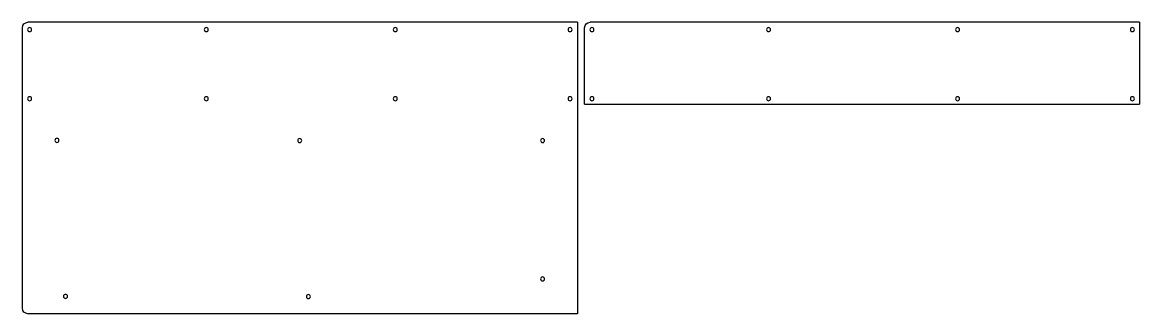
# Model space of a CAD drawing. Header units: millimetres. Extents: x 59 to 673, y -219 to -59.
import ezdxf

# ---------------------------------------------------------------- set-up
doc = ezdxf.new("R2010")
doc.units = ezdxf.units.MM

msp = doc.modelspace()

# ---------------------------------------------------------------- linework, layer by layer
at = {"extrusion": (0, -1.22465e-16, -1)}
for p, q in [((364.3, -59.2), (62.5, -59.2)), ((364.3, -59.2), (364.3, -219.4)), ((673.1, -59.2), (371.3, -59.2)), ((673.1, -59.2), (673.1, -104.2)), ((59.5, -216.4), (59.5, -62.2)), ((368.3, -104.2), (368.3, -62.2)), ((368.3, -104.2), (673.1, -104.2)), ((364.3, -219.4), (62.5, -219.4))]:
    msp.add_line(p, q, dxfattribs=at)
for centre in [(-63.5, -63.2), (-160.5, -63.2), (-264.3, -63.2), (-360.3, -63.2), (-372.3, -63.2), (-469.3, -63.2), (-573.1, -63.2), (-669.1, -63.2), (-63.5, -101.2), (-160.5, -101.2), (-264.3, -101.2), (-360.3, -101.2), (-372.3, -101.2), (-469.3, -101.2), (-573.1, -101.2), (-669.1, -101.2), (-78.5, -124.1), (-211.8, -124.19), (-345.2, -124.19), (-345.2, -200.29), (-83.2, -209.89), (-216.6, -209.99)]:
    msp.add_circle(centre, 1.1, dxfattribs=at)
for centre, start, end in [((-62.5, -62.2), 0, 90), ((-371.3, -62.2), 0, 90), ((-62.5, -216.4), 270, 0)]:
    msp.add_arc(centre, 3, start, end, dxfattribs=at)

doc.saveas('drawing.dxf')
